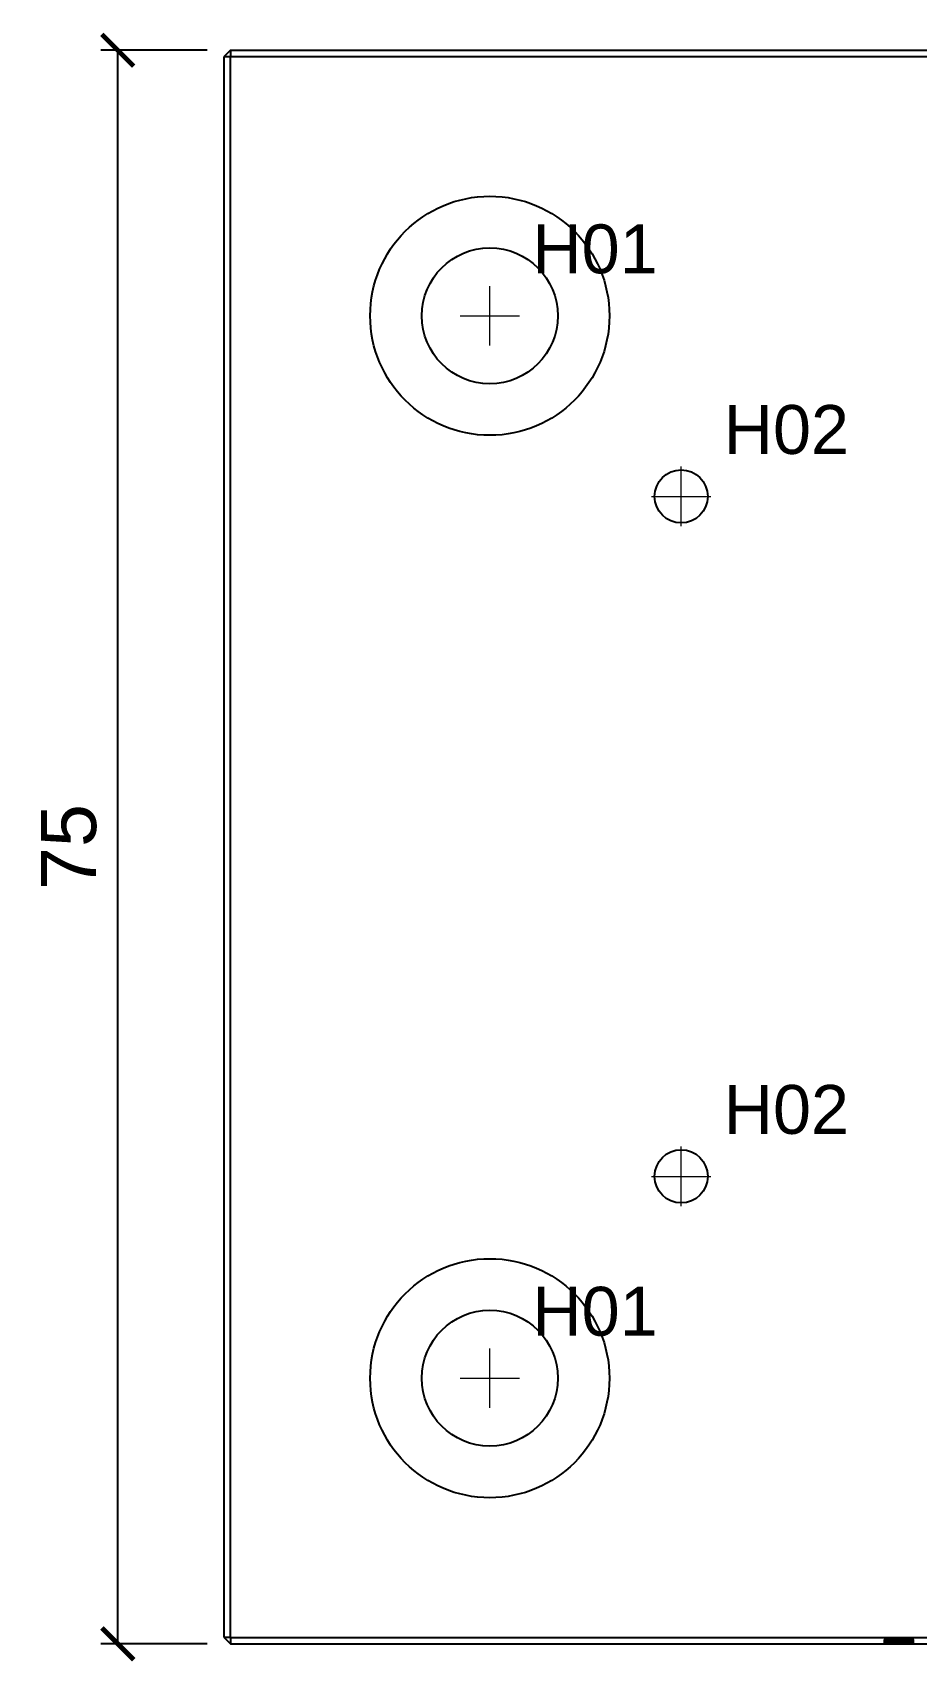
# Model space of a CAD drawing. Header units: millimetres. Extents: x 10 to 676, y 54 to 273.
# Drawn here: x 114.5 to 156.1, y 53.7 to 130.3 of the extents above; entities that cross this region are included whole.
import ezdxf

# ---------------------------------------------------------------- set-up
doc = ezdxf.new("R2010")
doc.units = ezdxf.units.MM
doc.linetypes.add('WP_HIDDEN', pattern=[2.3, 1.5, -0.8])
for name, color, linetype, lineweight in [('ANNOTATIONS', 7, 'CONTINUOUS', 18), ('DIMENSIONS', 7, 'CONTINUOUS', 18), ('HIDDEN', 7, 'WP_HIDDEN', 13), ('VISIBLE', 7, 'CONTINUOUS', 25)]:
    doc.layers.add(name, color=color, linetype=linetype, lineweight=lineweight)
doc.styles.add('CJK', font='Arial Unicode.ttf')
doc.styles.add('OpenSansCondensed-Light', font='OpenSansCondensed-Light.ttf')
doc.dimstyles.new('EZDXF', dxfattribs={"dimtxt": 0.25, "dimasz": 0.175, "dimexe": 0.375, "dimexo": 0.125, "dimgap": 0.1, "dimtad": 1, "dimlfac": 100, "dimzin": 12, "dimdsep": 46, "dimtxsty": 'OpenSansCondensed-Light', "dimblk": 'ARCHTICK', "dimcen": 2.5, "dimazin": 3, "dimtfac": 0.5, "dimtmove": 2, "dimatfit": 3})

# ---------------------------------------------------------------- blocks, each defined once
blk = doc.blocks.new('_ARCHTICK')
at = {"color": 0, "linetype": 'BYBLOCK', "const_width": 0.15}
blk.add_lwpolyline([(-0.5, -0.5), (0.5, 0.5)], dxfattribs=at)

msp = doc.modelspace()

# ---------------------------------------------------------------- linework, layer by layer
at = {"layer": 'ANNOTATIONS'}
for p, q in [((136, 115.6), (136, 118.4)), ((134.6, 117), (137.4, 117)), ((145, 107.1), (145, 109.9)), ((143.6, 108.5), (146.4, 108.5)), ((145, 75.1), (145, 77.9)), ((143.6, 76.5), (146.4, 76.5)), ((136, 65.6), (136, 68.4)), ((134.6, 67), (137.4, 67))]:
    msp.add_line(p, q, dxfattribs=at)
at = {"layer": 'HIDDEN'}
for p, q in [((154.80534, 54.7), (154.54099, 54.7)), ((154.54099, 54.5), (154.54099, 54.7)), ((154.54099, 54.7), (154.54492, 54.7)), ((154.54099, 54.5), (154.80534, 54.5)), ((154.54492, 54.5), (154.54099, 54.5)), ((154.54492, 54.5), (154.54492, 54.7)), ((154.54492, 54.7), (154.55011, 54.7)), ((154.55011, 54.5), (154.54492, 54.5)), ((154.55011, 54.5), (154.55011, 54.7)), ((154.55011, 54.7), (154.55655, 54.7)), ((154.55655, 54.5), (154.55011, 54.5)), ((154.55655, 54.5), (154.55655, 54.7)), ((154.55655, 54.7), (154.56426, 54.7)), ((154.56426, 54.5), (154.55655, 54.5)), ((154.56426, 54.5), (154.56426, 54.7)), ((154.56426, 54.7), (154.57321, 54.7)), ((154.57321, 54.5), (154.56426, 54.5)), ((154.56742, 54.5), (154.56742, 54.7)), ((154.56742, 54.7), (154.83178, 54.7)), ((154.58147, 54.7), (154.56742, 54.7)), ((154.56742, 54.5), (154.58147, 54.5)), ((154.83178, 54.5), (154.56742, 54.5)), ((154.57321, 54.5), (154.57321, 54.7)), ((154.57321, 54.7), (154.58343, 54.7)), ((154.58343, 54.5), (154.57321, 54.5)), ((154.58147, 54.5), (154.58147, 54.7)), ((154.59937, 54.7), (154.58147, 54.7)), ((154.58147, 54.5), (154.59937, 54.5)), ((154.58343, 54.5), (154.58343, 54.7)), ((154.58343, 54.7), (154.5949, 54.7)), ((154.5949, 54.5), (154.58343, 54.5)), ((154.5949, 54.5), (154.5949, 54.7)), ((154.5949, 54.7), (154.60763, 54.7)), ((154.60763, 54.5), (154.5949, 54.5)), ((154.59937, 54.5), (154.59937, 54.7)), ((154.60976, 54.7), (154.59937, 54.7)), ((154.59937, 54.5), (154.60976, 54.5)), ((154.60763, 54.5), (154.60763, 54.7)), ((154.60763, 54.7), (154.62161, 54.7)), ((154.62161, 54.5), (154.60763, 54.5)), ((154.60976, 54.5), (154.60976, 54.7)), ((154.62112, 54.7), (154.60976, 54.7)), ((154.60976, 54.5), (154.62112, 54.5)), ((154.62112, 54.5), (154.62112, 54.7)), ((154.63344, 54.7), (154.62112, 54.7)), ((154.62112, 54.5), (154.63344, 54.5)), ((154.62161, 54.5), (154.62161, 54.7)), ((154.62161, 54.7), (154.63685, 54.7)), ((154.63685, 54.5), (154.62161, 54.5)), ((154.63344, 54.5), (154.63344, 54.7)), ((154.64673, 54.7), (154.63344, 54.7)), ((154.63344, 54.5), (154.64673, 54.5)), ((154.63685, 54.5), (154.63685, 54.7)), ((154.63685, 54.7), (154.65335, 54.7)), ((154.65335, 54.5), (154.63685, 54.5)), ((154.64673, 54.5), (154.64673, 54.7)), ((154.66098, 54.7), (154.64673, 54.7)), ((154.64673, 54.5), (154.66098, 54.5)), ((154.65335, 54.5), (154.65335, 54.7)), ((154.65335, 54.7), (154.6711, 54.7)), ((154.6711, 54.5), (154.65335, 54.5)), ((154.66098, 54.5), (154.66098, 54.7)), ((154.67619, 54.7), (154.66098, 54.7)), ((154.66098, 54.5), (154.67619, 54.5)), ((154.6711, 54.5), (154.6711, 54.7)), ((154.6711, 54.7), (154.69011, 54.7)), ((154.69011, 54.5), (154.6711, 54.5)), ((154.67619, 54.5), (154.67619, 54.7)), ((154.69237, 54.7), (154.67619, 54.7)), ((154.67619, 54.5), (154.69237, 54.5)), ((154.69011, 54.5), (154.69011, 54.7)), ((154.69011, 54.7), (154.71037, 54.7)), ((154.71037, 54.5), (154.69011, 54.5)), ((154.69237, 54.5), (154.69237, 54.7)), ((154.70951, 54.7), (154.69237, 54.7)), ((154.69237, 54.5), (154.70951, 54.5)), ((154.70951, 54.5), (154.70951, 54.7)), ((154.72762, 54.7), (154.70951, 54.7)), ((154.70951, 54.5), (154.72762, 54.5)), ((154.71037, 54.5), (154.71037, 54.7)), ((154.71037, 54.7), (154.73189, 54.7)), ((154.73189, 54.5), (154.71037, 54.5)), ((154.72762, 54.5), (154.72762, 54.7)), ((154.74669, 54.7), (154.72762, 54.7)), ((154.72762, 54.5), (154.74669, 54.5)), ((154.73189, 54.5), (154.73189, 54.7)), ((154.73189, 54.7), (154.75467, 54.7)), ((154.75467, 54.5), (154.73189, 54.5)), ((154.74669, 54.5), (154.74669, 54.7)), ((154.76672, 54.7), (154.74669, 54.7)), ((154.74669, 54.5), (154.76672, 54.5)), ((154.75467, 54.5), (154.75467, 54.7)), ((154.75467, 54.7), (154.77845, 54.7)), ((154.77845, 54.5), (154.75467, 54.5)), ((154.76672, 54.5), (154.76672, 54.7)), ((154.78772, 54.7), (154.76672, 54.7)), ((154.76672, 54.5), (154.78772, 54.5)), ((154.77845, 54.5), (154.77845, 54.7)), ((154.77845, 54.7), (154.80299, 54.7)), ((154.80299, 54.5), (154.77845, 54.5)), ((154.78772, 54.5), (154.78772, 54.7)), ((154.80952, 54.7), (154.78772, 54.7)), ((154.78772, 54.5), (154.80952, 54.5)), ((154.80299, 54.5), (154.80299, 54.7)), ((154.80299, 54.7), (154.82827, 54.7)), ((154.82827, 54.5), (154.80299, 54.5)), ((154.80534, 54.5), (154.80534, 54.7)), ((154.81772, 54.7), (154.80534, 54.7)), ((154.80534, 54.5), (154.81772, 54.5)), ((154.80952, 54.5), (154.80952, 54.7)), ((154.83198, 54.7), (154.80952, 54.7)), ((154.80952, 54.5), (154.83198, 54.5)), ((154.81772, 54.5), (154.81772, 54.7)), ((154.8321, 54.7), (154.81772, 54.7)), ((154.81772, 54.5), (154.8321, 54.5)), ((154.82827, 54.5), (154.82827, 54.7)), ((154.82827, 54.7), (154.85431, 54.7)), ((154.85431, 54.5), (154.82827, 54.5)), ((154.83178, 54.5), (154.83178, 54.7)), ((154.83178, 54.7), (154.84027, 54.7)), ((154.84027, 54.5), (154.83178, 54.5)), ((154.83198, 54.5), (154.83198, 54.7)), ((154.8551, 54.7), (154.83198, 54.7)), ((154.83198, 54.5), (154.8551, 54.5)), ((154.8321, 54.5), (154.8321, 54.7)), ((154.84847, 54.7), (154.8321, 54.7)), ((154.8321, 54.5), (154.84847, 54.5)), ((154.84027, 54.5), (154.84027, 54.7)), ((154.84027, 54.7), (154.85105, 54.7)), ((154.85105, 54.5), (154.84027, 54.5)), ((154.84847, 54.5), (154.84847, 54.7)), ((154.86684, 54.7), (154.84847, 54.7)), ((154.84847, 54.5), (154.86684, 54.5)), ((154.85105, 54.5), (154.85105, 54.7)), ((154.85105, 54.7), (154.86413, 54.7)), ((154.86413, 54.5), (154.85105, 54.5)), ((154.85431, 54.5), (154.85431, 54.7)), ((154.85431, 54.7), (154.8811, 54.7)), ((154.8811, 54.5), (154.85431, 54.5)), ((154.8551, 54.5), (154.8551, 54.7)), ((154.87886, 54.7), (154.8551, 54.7)), ((154.8551, 54.5), (154.87886, 54.5)), ((154.86413, 54.5), (154.86413, 54.7)), ((154.86413, 54.7), (154.87951, 54.7)), ((154.87951, 54.5), (154.86413, 54.5)), ((154.86684, 54.5), (154.86684, 54.7)), ((154.8872, 54.7), (154.86684, 54.7)), ((154.86684, 54.5), (154.8872, 54.5)), ((154.87886, 54.5), (154.87886, 54.7)), ((154.90329, 54.7), (154.87886, 54.7)), ((154.87886, 54.5), (154.90329, 54.5)), ((154.87951, 54.5), (154.87951, 54.7)), ((154.87951, 54.7), (154.89718, 54.7)), ((154.89718, 54.5), (154.87951, 54.5)), ((154.8811, 54.5), (154.8811, 54.7)), ((154.8811, 54.7), (154.90864, 54.7)), ((154.90864, 54.5), (154.8811, 54.5)), ((154.8872, 54.5), (154.8872, 54.7)), ((154.90957, 54.7), (154.8872, 54.7)), ((154.8872, 54.5), (154.90957, 54.5)), ((154.89718, 54.5), (154.89718, 54.7)), ((154.89718, 54.7), (154.91714, 54.7)), ((154.91714, 54.5), (154.89718, 54.5)), ((154.90329, 54.5), (154.90329, 54.7)), ((154.92836, 54.7), (154.90329, 54.7)), ((154.90329, 54.5), (154.92836, 54.5)), ((154.90864, 54.5), (154.90864, 54.7)), ((154.90864, 54.7), (154.93693, 54.7)), ((154.93693, 54.5), (154.90864, 54.5)), ((154.90957, 54.5), (154.90957, 54.7)), ((154.93393, 54.7), (154.90957, 54.7)), ((154.90957, 54.5), (154.93393, 54.5)), ((154.91714, 54.5), (154.91714, 54.7)), ((154.91714, 54.7), (154.9394, 54.7)), ((154.9394, 54.5), (154.91714, 54.5)), ((154.95409, 54.7), (154.92836, 54.7)), ((154.92836, 54.5), (154.92836, 54.7)), ((154.92836, 54.5), (154.95409, 54.5)), ((154.93393, 54.5), (154.93393, 54.7)), ((154.96028, 54.7), (154.93393, 54.7)), ((154.93393, 54.5), (154.96028, 54.5)), ((154.93693, 54.5), (154.93693, 54.7)), ((154.93693, 54.7), (154.96597, 54.7)), ((154.96597, 54.5), (154.93693, 54.5)), ((154.9394, 54.5), (154.9394, 54.7)), ((154.9394, 54.7), (154.96395, 54.7)), ((154.96395, 54.5), (154.9394, 54.5)), ((154.98047, 54.7), (154.95409, 54.7)), ((154.95409, 54.5), (154.95409, 54.7)), ((154.95409, 54.5), (154.98047, 54.5)), ((154.96028, 54.5), (154.96028, 54.7)), ((154.98838, 54.7), (154.96028, 54.7)), ((154.96028, 54.5), (154.98838, 54.5)), ((154.96395, 54.5), (154.96395, 54.7)), ((154.96395, 54.7), (154.99046, 54.7)), ((154.99046, 54.5), (154.96395, 54.5)), ((154.96597, 54.5), (154.96597, 54.7)), ((154.96597, 54.7), (154.99577, 54.7)), ((154.99577, 54.5), (154.96597, 54.5)), ((155.00751, 54.7), (154.98047, 54.7)), ((154.98047, 54.5), (154.98047, 54.7)), ((154.98047, 54.5), (155.00751, 54.5)), ((154.98838, 54.5), (154.98838, 54.7)), ((155.01797, 54.7), (154.98838, 54.7)), ((154.98838, 54.5), (155.01797, 54.5)), ((154.99046, 54.5), (154.99046, 54.7)), ((154.99046, 54.7), (155.01857, 54.7)), ((155.01857, 54.5), (154.99046, 54.5)), ((154.99577, 54.5), (154.99577, 54.7)), ((154.99577, 54.7), (155.02631, 54.7)), ((155.02631, 54.5), (154.99577, 54.5)), ((155.0352, 54.7), (155.00751, 54.7)), ((155.00751, 54.5), (155.00751, 54.7)), ((155.00751, 54.5), (155.0352, 54.5)), ((155.01797, 54.5), (155.01797, 54.7)), ((155.04905, 54.7), (155.01797, 54.7)), ((155.01797, 54.5), (155.04905, 54.5)), ((155.01857, 54.5), (155.01857, 54.7)), ((155.01857, 54.7), (155.04828, 54.7)), ((155.04828, 54.5), (155.01857, 54.5)), ((155.02631, 54.5), (155.02631, 54.7)), ((155.02631, 54.7), (155.05761, 54.7)), ((155.05761, 54.5), (155.02631, 54.5)), ((155.06355, 54.7), (155.0352, 54.7)), ((155.0352, 54.5), (155.0352, 54.7)), ((155.0352, 54.5), (155.06355, 54.5)), ((155.04828, 54.5), (155.04828, 54.7)), ((155.04828, 54.7), (155.07961, 54.7)), ((155.07961, 54.5), (155.04828, 54.5)), ((155.04905, 54.5), (155.04905, 54.7)), ((155.08163, 54.7), (155.04905, 54.7)), ((155.04905, 54.5), (155.08163, 54.5)), ((155.05761, 54.5), (155.05761, 54.7)), ((155.05761, 54.7), (155.08966, 54.7)), ((155.08966, 54.5), (155.05761, 54.5)), ((155.06235, 54.5), (155.06235, 54.7)), ((155.06235, 54.7), (155.11586, 54.7)), ((155.09172, 54.7), (155.06235, 54.7)), ((155.06235, 54.5), (155.09172, 54.5)), ((155.11586, 54.5), (155.06235, 54.5)), ((155.09255, 54.7), (155.06355, 54.7)), ((155.06355, 54.5), (155.06355, 54.7)), ((155.06355, 54.5), (155.09255, 54.5)), ((155.07961, 54.5), (155.07961, 54.7)), ((155.07961, 54.7), (155.11254, 54.7)), ((155.11254, 54.5), (155.07961, 54.5)), ((155.08163, 54.5), (155.08163, 54.7)), ((155.11569, 54.7), (155.08163, 54.7)), ((155.08163, 54.5), (155.11569, 54.5)), ((155.08966, 54.5), (155.08966, 54.7)), ((155.08966, 54.7), (155.12246, 54.7)), ((155.12246, 54.5), (155.08966, 54.5)), ((155.09172, 54.5), (155.09172, 54.7)), ((155.13431, 54.7), (155.09172, 54.7)), ((155.09172, 54.5), (155.13431, 54.5)), ((155.1222, 54.7), (155.09255, 54.7)), ((155.09255, 54.5), (155.09255, 54.7)), ((155.09255, 54.5), (155.1222, 54.5)), ((155.11254, 54.5), (155.11254, 54.7)), ((155.11254, 54.7), (155.14707, 54.7)), ((155.14707, 54.5), (155.11254, 54.5)), ((155.11569, 54.5), (155.11569, 54.7)), ((155.15125, 54.7), (155.11569, 54.7)), ((155.11569, 54.5), (155.15125, 54.5)), ((155.11586, 54.5), (155.11586, 54.7)), ((155.11586, 54.7), (155.16479, 54.7)), ((155.16479, 54.5), (155.11586, 54.5)), ((155.15251, 54.7), (155.1222, 54.7)), ((155.1222, 54.5), (155.1222, 54.7)), ((155.1222, 54.5), (155.15251, 54.5)), ((155.12246, 54.5), (155.12246, 54.7)), ((155.12246, 54.7), (155.15601, 54.7)), ((155.15601, 54.5), (155.12246, 54.5)), ((155.13431, 54.5), (155.13431, 54.7)), ((155.17601, 54.7), (155.13431, 54.7)), ((155.13431, 54.5), (155.17601, 54.5)), ((155.14707, 54.5), (155.14707, 54.7)), ((155.14707, 54.7), (155.18321, 54.7)), ((155.18321, 54.5), (155.14707, 54.5)), ((155.15125, 54.5), (155.15125, 54.7)), ((155.1883, 54.7), (155.15125, 54.7)), ((155.15125, 54.5), (155.1883, 54.5)), ((155.21509, 54.7), (155.15251, 54.7)), ((155.15251, 54.5), (155.15251, 54.7)), ((155.15251, 54.5), (155.21509, 54.5)), ((155.15601, 54.5), (155.15601, 54.7)), ((155.15601, 54.7), (155.19031, 54.7)), ((155.19031, 54.5), (155.15601, 54.5)), ((155.16479, 54.5), (155.16479, 54.7)), ((155.16479, 54.7), (155.20912, 54.7)), ((155.20912, 54.5), (155.16479, 54.5)), ((155.17601, 54.5), (155.17601, 54.7)), ((155.21665, 54.7), (155.17601, 54.7)), ((155.17601, 54.5), (155.21665, 54.5)), ((155.18321, 54.5), (155.18321, 54.7)), ((155.18321, 54.7), (155.22096, 54.7)), ((155.22096, 54.5), (155.18321, 54.5)), ((155.1883, 54.5), (155.1883, 54.7)), ((155.22684, 54.7), (155.1883, 54.7)), ((155.1883, 54.5), (155.22684, 54.5)), ((155.19031, 54.5), (155.19031, 54.7)), ((155.19031, 54.7), (155.22537, 54.7)), ((155.22537, 54.5), (155.19031, 54.5)), ((155.20912, 54.5), (155.20912, 54.7)), ((155.20912, 54.7), (155.24887, 54.7)), ((155.24887, 54.5), (155.20912, 54.5)), ((155.25871, 54.7), (155.21509, 54.7)), ((155.21509, 54.5), (155.21509, 54.7)), ((155.21509, 54.5), (155.25871, 54.5)), ((155.21665, 54.5), (155.21665, 54.7)), ((155.25623, 54.7), (155.21665, 54.7)), ((155.21665, 54.5), (155.25623, 54.5)), ((155.22096, 54.5), (155.22096, 54.7)), ((155.22096, 54.7), (155.25898, 54.7)), ((155.25898, 54.5), (155.22096, 54.5)), ((155.22537, 54.5), (155.22537, 54.7)), ((155.22537, 54.7), (155.26423, 54.7)), ((155.26423, 54.5), (155.22537, 54.5)), ((155.22684, 54.5), (155.22684, 54.7)), ((155.27256, 54.7), (155.22684, 54.7)), ((155.22684, 54.5), (155.27256, 54.5)), ((155.24887, 54.5), (155.24887, 54.7)), ((155.24887, 54.7), (155.29375, 54.7)), ((155.29375, 54.5), (155.24887, 54.5)), ((155.25623, 54.5), (155.25623, 54.7)), ((155.29476, 54.7), (155.25623, 54.7)), ((155.25623, 54.5), (155.29476, 54.5)), ((155.30146, 54.7), (155.25871, 54.7)), ((155.25871, 54.5), (155.25871, 54.7)), ((155.25871, 54.5), (155.30146, 54.5)), ((155.25898, 54.5), (155.25898, 54.7)), ((155.25898, 54.7), (155.29522, 54.7)), ((155.29522, 54.5), (155.25898, 54.5)), ((155.26423, 54.5), (155.26423, 54.7)), ((155.26423, 54.7), (155.30224, 54.7)), ((155.30224, 54.5), (155.26423, 54.5)), ((155.27256, 54.5), (155.27256, 54.7)), ((155.31647, 54.7), (155.27256, 54.7)), ((155.27256, 54.5), (155.31647, 54.5)), ((155.29375, 54.5), (155.29375, 54.7)), ((155.29375, 54.7), (155.33662, 54.7)), ((155.33662, 54.5), (155.29375, 54.5)), ((155.29476, 54.5), (155.29476, 54.7)), ((155.33223, 54.7), (155.29476, 54.7)), ((155.29476, 54.5), (155.33223, 54.5)), ((155.29522, 54.5), (155.29522, 54.7)), ((155.29522, 54.7), (155.32966, 54.7)), ((155.32966, 54.5), (155.29522, 54.5)), ((155.34334, 54.7), (155.30146, 54.7)), ((155.30146, 54.5), (155.30146, 54.7)), ((155.30146, 54.5), (155.34334, 54.5)), ((155.30224, 54.5), (155.30224, 54.7)), ((155.30224, 54.7), (155.3394, 54.7)), ((155.3394, 54.5), (155.30224, 54.5)), ((155.31647, 54.5), (155.31647, 54.7)), ((155.35856, 54.7), (155.31647, 54.7)), ((155.31647, 54.5), (155.35856, 54.5)), ((155.32966, 54.5), (155.32966, 54.7)), ((155.32966, 54.7), (155.36232, 54.7)), ((155.36232, 54.5), (155.32966, 54.5)), ((155.33223, 54.5), (155.33223, 54.7)), ((155.36865, 54.7), (155.33223, 54.7)), ((155.33223, 54.5), (155.36865, 54.5)), ((155.33662, 54.5), (155.33662, 54.7)), ((155.33662, 54.7), (155.37746, 54.7)), ((155.37746, 54.5), (155.33662, 54.5)), ((155.3394, 54.5), (155.3394, 54.7)), ((155.3394, 54.7), (155.37572, 54.7)), ((155.37572, 54.5), (155.3394, 54.5)), ((155.38435, 54.7), (155.34334, 54.7)), ((155.34334, 54.5), (155.34334, 54.7)), ((155.34334, 54.5), (155.38435, 54.5)), ((155.35856, 54.5), (155.35856, 54.7)), ((155.39885, 54.7), (155.35856, 54.7)), ((155.35856, 54.5), (155.39885, 54.5)), ((155.36232, 54.5), (155.36232, 54.7)), ((155.36232, 54.7), (155.39318, 54.7)), ((155.39318, 54.5), (155.36232, 54.5)), ((155.36865, 54.5), (155.36865, 54.7)), ((155.40401, 54.7), (155.36865, 54.7)), ((155.36865, 54.5), (155.40401, 54.5)), ((155.37572, 54.5), (155.37572, 54.7)), ((155.37572, 54.7), (155.41118, 54.7)), ((155.41118, 54.5), (155.37572, 54.5)), ((155.37746, 54.5), (155.37746, 54.7)), ((155.37746, 54.7), (155.41629, 54.7)), ((155.41629, 54.5), (155.37746, 54.5)), ((155.42448, 54.7), (155.38435, 54.7)), ((155.38435, 54.5), (155.38435, 54.7)), ((155.38435, 54.5), (155.42448, 54.5)), ((155.39318, 54.5), (155.39318, 54.7)), ((155.39318, 54.7), (155.42225, 54.7)), ((155.42225, 54.5), (155.39318, 54.5)), ((155.39885, 54.5), (155.39885, 54.7)), ((155.43732, 54.7), (155.39885, 54.7)), ((155.39885, 54.5), (155.43732, 54.5)), ((155.40401, 54.5), (155.40401, 54.7)), ((155.43832, 54.7), (155.40401, 54.7)), ((155.40401, 54.5), (155.43832, 54.5)), ((155.41118, 54.5), (155.41118, 54.7)), ((155.41118, 54.7), (155.4458, 54.7)), ((155.4458, 54.5), (155.41118, 54.5)), ((155.41629, 54.5), (155.41629, 54.7)), ((155.41629, 54.7), (155.4531, 54.7)), ((155.4531, 54.5), (155.41629, 54.5)), ((155.42225, 54.5), (155.42225, 54.7)), ((155.42225, 54.7), (155.44954, 54.7)), ((155.44954, 54.5), (155.42225, 54.5)), ((155.46374, 54.7), (155.42448, 54.7)), ((155.42448, 54.5), (155.42448, 54.7)), ((155.42448, 54.5), (155.46374, 54.5)), ((155.43732, 54.5), (155.43732, 54.7)), ((155.47398, 54.7), (155.43732, 54.7)), ((155.43732, 54.5), (155.47398, 54.5)), ((155.43832, 54.5), (155.43832, 54.7)), ((155.45468, 54.7), (155.43832, 54.7)), ((155.43832, 54.5), (155.45468, 54.5)), ((155.4458, 54.5), (155.4458, 54.7)), ((155.4458, 54.7), (155.47957, 54.7)), ((155.47957, 54.5), (155.4458, 54.5)), ((155.44954, 54.5), (155.44954, 54.7)), ((155.44954, 54.7), (155.47503, 54.7)), ((155.47503, 54.5), (155.44954, 54.5)), ((155.4531, 54.5), (155.4531, 54.7)), ((155.4531, 54.7), (155.48788, 54.7)), ((155.48788, 54.5), (155.4531, 54.5)), ((155.45468, 54.5), (155.45468, 54.7)), ((155.46998, 54.7), (155.45468, 54.7)), ((155.45468, 54.5), (155.46998, 54.5)), ((155.50213, 54.7), (155.46374, 54.7)), ((155.46374, 54.5), (155.46374, 54.7)), ((155.46374, 54.5), (155.50213, 54.5)), ((155.46998, 54.5), (155.46998, 54.7)), ((155.48424, 54.7), (155.46998, 54.7)), ((155.46998, 54.5), (155.48424, 54.5)), ((155.47398, 54.5), (155.47398, 54.7)), ((155.50882, 54.7), (155.47398, 54.7)), ((155.47398, 54.5), (155.50882, 54.5)), ((155.47503, 54.5), (155.47503, 54.7)), ((155.47503, 54.7), (155.4981, 54.7)), ((155.4981, 54.5), (155.47503, 54.5)), ((155.47957, 54.5), (155.47957, 54.7)), ((155.47957, 54.7), (155.51248, 54.7)), ((155.51248, 54.5), (155.47957, 54.5)), ((155.48424, 54.5), (155.48424, 54.7)), ((155.49743, 54.7), (155.48424, 54.7)), ((155.48424, 54.5), (155.49743, 54.5)), ((155.48788, 54.5), (155.48788, 54.7)), ((155.48788, 54.7), (155.52065, 54.7)), ((155.52065, 54.5), (155.48788, 54.5)), ((155.49743, 54.5), (155.49743, 54.7)), ((155.50957, 54.7), (155.49743, 54.7)), ((155.49743, 54.5), (155.50957, 54.5)), ((155.4981, 54.5), (155.4981, 54.7)), ((155.4981, 54.7), (155.51808, 54.7)), ((155.51808, 54.5), (155.4981, 54.5)), ((155.53965, 54.7), (155.50213, 54.7)), ((155.50213, 54.5), (155.50213, 54.7)), ((155.50213, 54.5), (155.53965, 54.5)), ((155.50882, 54.5), (155.50882, 54.7)), ((155.54186, 54.7), (155.50882, 54.7)), ((155.50882, 54.5), (155.54186, 54.5)), ((155.50957, 54.5), (155.50957, 54.7)), ((155.52065, 54.7), (155.50957, 54.7)), ((155.50957, 54.5), (155.52065, 54.5)), ((155.51248, 54.5), (155.51248, 54.7)), ((155.51248, 54.7), (155.54455, 54.7)), ((155.54455, 54.5), (155.51248, 54.5)), ((155.51808, 54.5), (155.51808, 54.7)), ((155.51808, 54.7), (155.53499, 54.7)), ((155.53499, 54.5), (155.51808, 54.5)), ((155.52065, 54.5), (155.52065, 54.7)), ((155.52065, 54.7), (155.5514, 54.7)), ((155.53068, 54.7), (155.52065, 54.7)), ((155.52065, 54.5), (155.53068, 54.5)), ((155.5514, 54.5), (155.52065, 54.5)), ((155.53068, 54.5), (155.53068, 54.7)), ((155.53965, 54.7), (155.53068, 54.7)), ((155.53068, 54.5), (155.53965, 54.5)), ((155.53499, 54.5), (155.53499, 54.7)), ((155.53499, 54.7), (155.54883, 54.7)), ((155.54883, 54.5), (155.53499, 54.5)), ((155.53965, 54.5), (155.53965, 54.7)), ((155.54757, 54.7), (155.53965, 54.7)), ((155.57565, 54.7), (155.53965, 54.7)), ((155.53965, 54.5), (155.57565, 54.5)), ((155.53965, 54.5), (155.54757, 54.5)), ((155.54186, 54.5), (155.54186, 54.7)), ((155.57197, 54.7), (155.54186, 54.7)), ((155.54186, 54.5), (155.57197, 54.5)), ((155.54455, 54.5), (155.54455, 54.7)), ((155.54455, 54.7), (155.57577, 54.7)), ((155.57577, 54.5), (155.54455, 54.5)), ((155.54757, 54.5), (155.54757, 54.7)), ((155.55443, 54.7), (155.54757, 54.7)), ((155.54757, 54.5), (155.55443, 54.5)), ((155.59486, 54.7), (155.54846, 54.7)), ((155.54846, 54.5), (155.54846, 54.7)), ((155.54846, 54.7), (155.58406, 54.7)), ((155.54846, 54.5), (155.59486, 54.5)), ((155.58406, 54.5), (155.54846, 54.5)), ((155.54883, 54.5), (155.54883, 54.7)), ((155.54883, 54.7), (155.55959, 54.7)), ((155.55959, 54.5), (155.54883, 54.5)), ((155.5514, 54.5), (155.5514, 54.7)), ((155.5514, 54.7), (155.57928, 54.7)), ((155.57928, 54.5), (155.5514, 54.5)), ((155.55443, 54.5), (155.55443, 54.7)), ((155.56024, 54.7), (155.55443, 54.7)), ((155.55443, 54.5), (155.56024, 54.5)), ((155.55959, 54.5), (155.55959, 54.7)), ((155.55959, 54.7), (155.56728, 54.7)), ((155.56728, 54.5), (155.55959, 54.5)), ((155.56024, 54.5), (155.56024, 54.7)), ((155.56499, 54.7), (155.56024, 54.7)), ((155.56024, 54.5), (155.56499, 54.5)), ((155.56499, 54.5), (155.56499, 54.7)), ((155.57132, 54.7), (155.56499, 54.7)), ((155.56499, 54.5), (155.57132, 54.5)), ((155.56728, 54.5), (155.56728, 54.7)), ((155.56728, 54.7), (155.57189, 54.7)), ((155.57189, 54.5), (155.56728, 54.5)), ((155.57132, 54.5), (155.57132, 54.7)), ((155.57343, 54.7), (155.57132, 54.7)), ((155.57132, 54.5), (155.57343, 54.5)), ((155.57189, 54.5), (155.57189, 54.7)), ((155.57189, 54.7), (155.57343, 54.7)), ((155.57343, 54.5), (155.57189, 54.5)), ((155.57197, 54.5), (155.57197, 54.7)), ((155.59808, 54.7), (155.57197, 54.7)), ((155.57197, 54.5), (155.59808, 54.5)), ((155.57343, 54.5), (155.57343, 54.7)), ((155.60946, 54.7), (155.57565, 54.7)), ((155.57565, 54.5), (155.57565, 54.7)), ((155.57565, 54.5), (155.60946, 54.5)), ((155.57577, 54.5), (155.57577, 54.7)), ((155.57577, 54.7), (155.60614, 54.7)), ((155.60614, 54.5), (155.57577, 54.5)), ((155.57928, 54.5), (155.57928, 54.7)), ((155.57928, 54.7), (155.60345, 54.7)), ((155.60345, 54.5), (155.57928, 54.5)), ((155.58406, 54.5), (155.58406, 54.7)), ((155.58406, 54.7), (155.6174, 54.7)), ((155.6174, 54.5), (155.58406, 54.5)), ((155.6386, 54.7), (155.59486, 54.7)), ((155.59486, 54.5), (155.59486, 54.7)), ((155.59486, 54.5), (155.6386, 54.5)), ((155.59808, 54.5), (155.59808, 54.7)), ((155.62016, 54.7), (155.59808, 54.7)), ((155.59808, 54.5), (155.62016, 54.5)), ((155.60345, 54.5), (155.60345, 54.7)), ((155.60345, 54.7), (155.62389, 54.7)), ((155.62389, 54.5), (155.60345, 54.5)), ((155.60614, 54.5), (155.60614, 54.7)), ((155.60614, 54.7), (155.63566, 54.7)), ((155.63566, 54.5), (155.60614, 54.5)), ((155.64109, 54.7), (155.60946, 54.7)), ((155.60946, 54.5), (155.60946, 54.7)), ((155.60946, 54.5), (155.64109, 54.5)), ((155.6174, 54.5), (155.6174, 54.7)), ((155.6174, 54.7), (155.64849, 54.7)), ((155.64849, 54.5), (155.6174, 54.5)), ((155.62016, 54.5), (155.62016, 54.7)), ((155.63823, 54.7), (155.62016, 54.7)), ((155.62016, 54.5), (155.63823, 54.5)), ((155.62389, 54.5), (155.62389, 54.7)), ((155.62389, 54.7), (155.64062, 54.7)), ((155.64062, 54.5), (155.62389, 54.5)), ((155.63566, 54.5), (155.63566, 54.7)), ((155.63566, 54.7), (155.66434, 54.7)), ((155.66434, 54.5), (155.63566, 54.5)), ((155.63823, 54.5), (155.63823, 54.7)), ((155.65229, 54.7), (155.63823, 54.7)), ((155.63823, 54.5), (155.65229, 54.5)), ((155.67968, 54.7), (155.6386, 54.7)), ((155.6386, 54.5), (155.6386, 54.7)), ((155.6386, 54.5), (155.67968, 54.5)), ((155.64062, 54.5), (155.64062, 54.7)), ((155.64062, 54.7), (155.65363, 54.7)), ((155.65363, 54.5), (155.64062, 54.5)), ((155.67054, 54.7), (155.64109, 54.7)), ((155.64109, 54.5), (155.64109, 54.7)), ((155.64109, 54.5), (155.67054, 54.5)), ((155.64849, 54.5), (155.64849, 54.7)), ((155.64849, 54.7), (155.67734, 54.7)), ((155.67734, 54.5), (155.64849, 54.5)), ((155.65229, 54.5), (155.65229, 54.7)), ((155.66233, 54.7), (155.65229, 54.7)), ((155.65229, 54.5), (155.66233, 54.5)), ((155.65363, 54.5), (155.65363, 54.7)), ((155.65363, 54.7), (155.66293, 54.7)), ((155.66293, 54.5), (155.65363, 54.5)), ((155.66233, 54.5), (155.66233, 54.7)), ((155.66835, 54.7), (155.66233, 54.7)), ((155.66233, 54.5), (155.66835, 54.5)), ((155.66293, 54.5), (155.66293, 54.7)), ((155.66293, 54.7), (155.6685, 54.7)), ((155.6685, 54.5), (155.66293, 54.5)), ((155.66434, 54.5), (155.66434, 54.7)), ((155.66434, 54.7), (155.69216, 54.7)), ((155.69216, 54.5), (155.66434, 54.5)), ((155.66835, 54.5), (155.66835, 54.7)), ((155.67036, 54.7), (155.66835, 54.7)), ((155.66835, 54.5), (155.67036, 54.5)), ((155.6685, 54.5), (155.6685, 54.7)), ((155.6685, 54.7), (155.67036, 54.7)), ((155.67036, 54.5), (155.6685, 54.5)), ((155.67036, 54.5), (155.67036, 54.7)), ((155.69782, 54.7), (155.67054, 54.7)), ((155.67054, 54.5), (155.67054, 54.7)), ((155.67054, 54.5), (155.69782, 54.5)), ((155.67734, 54.5), (155.67734, 54.7)), ((155.67734, 54.7), (155.70393, 54.7)), ((155.70393, 54.5), (155.67734, 54.5)), ((155.71809, 54.7), (155.67968, 54.7)), ((155.67968, 54.5), (155.67968, 54.7)), ((155.67968, 54.5), (155.71809, 54.5)), ((155.69216, 54.5), (155.69216, 54.7)), ((155.69216, 54.7), (155.71913, 54.7)), ((155.71913, 54.5), (155.69216, 54.5)), ((155.72291, 54.7), (155.69782, 54.7)), ((155.69782, 54.5), (155.69782, 54.7)), ((155.69782, 54.5), (155.72291, 54.5)), ((155.70393, 54.5), (155.70393, 54.7)), ((155.70393, 54.7), (155.72828, 54.7)), ((155.72828, 54.5), (155.70393, 54.5)), ((155.75384, 54.7), (155.71809, 54.7)), ((155.71809, 54.5), (155.71809, 54.7)), ((155.71809, 54.5), (155.75384, 54.5)), ((155.71913, 54.5), (155.71913, 54.7)), ((155.71913, 54.7), (155.74526, 54.7)), ((155.74526, 54.5), (155.71913, 54.5)), ((155.74582, 54.7), (155.72291, 54.7)), ((155.72291, 54.5), (155.72291, 54.7)), ((155.72291, 54.5), (155.74582, 54.5)), ((155.72828, 54.5), (155.72828, 54.7)), ((155.72828, 54.7), (155.75038, 54.7)), ((155.75038, 54.5), (155.72828, 54.5)), ((155.74526, 54.5), (155.74526, 54.7)), ((155.74526, 54.7), (155.77016, 54.7)), ((155.77016, 54.5), (155.74526, 54.5)), ((155.76656, 54.7), (155.74582, 54.7)), ((155.74582, 54.5), (155.74582, 54.7)), ((155.74582, 54.5), (155.76656, 54.5)), ((155.75038, 54.5), (155.75038, 54.7)), ((155.75038, 54.7), (155.77023, 54.7)), ((155.77023, 54.5), (155.75038, 54.5)), ((155.78693, 54.7), (155.75384, 54.7)), ((155.75384, 54.5), (155.75384, 54.7)), ((155.75384, 54.5), (155.78693, 54.5)), ((155.78497, 54.7), (155.76656, 54.7)), ((155.76656, 54.5), (155.76656, 54.7)), ((155.76656, 54.5), (155.78497, 54.5)), ((155.77016, 54.5), (155.77016, 54.7)), ((155.77016, 54.7), (155.79345, 54.7)), ((155.79345, 54.5), (155.77016, 54.5)), ((155.77023, 54.5), (155.77023, 54.7)), ((155.77023, 54.7), (155.78778, 54.7)), ((155.78778, 54.5), (155.77023, 54.5)), ((155.80093, 54.7), (155.78497, 54.7)), ((155.78497, 54.5), (155.78497, 54.7)), ((155.78497, 54.5), (155.80093, 54.5)), ((155.81736, 54.7), (155.78693, 54.7)), ((155.78693, 54.5), (155.78693, 54.7)), ((155.78693, 54.5), (155.81736, 54.5)), ((155.78778, 54.5), (155.78778, 54.7)), ((155.78778, 54.7), (155.803, 54.7)), ((155.803, 54.5), (155.78778, 54.5)), ((155.79345, 54.5), (155.79345, 54.7)), ((155.79345, 54.7), (155.81513, 54.7)), ((155.81513, 54.5), (155.79345, 54.5)), ((155.81443, 54.7), (155.80093, 54.7)), ((155.80093, 54.5), (155.80093, 54.7)), ((155.80093, 54.5), (155.81443, 54.5)), ((155.803, 54.5), (155.803, 54.7)), ((155.803, 54.7), (155.81587, 54.7)), ((155.81587, 54.5), (155.803, 54.5)), ((155.82548, 54.7), (155.81443, 54.7)), ((155.81443, 54.5), (155.81443, 54.7)), ((155.81443, 54.5), (155.82548, 54.5)), ((155.81513, 54.5), (155.81513, 54.7)), ((155.81513, 54.7), (155.83521, 54.7)), ((155.83521, 54.5), (155.81513, 54.5)), ((155.81587, 54.5), (155.81587, 54.7)), ((155.81587, 54.7), (155.8264, 54.7)), ((155.8264, 54.5), (155.81587, 54.5)), ((155.84513, 54.7), (155.81736, 54.7)), ((155.81736, 54.5), (155.81736, 54.7)), ((155.81736, 54.5), (155.84513, 54.5)), ((155.83408, 54.7), (155.82548, 54.7)), ((155.82548, 54.5), (155.82548, 54.7)), ((155.82548, 54.5), (155.83408, 54.5)), ((155.8264, 54.5), (155.8264, 54.7)), ((155.8264, 54.7), (155.83459, 54.7)), ((155.83459, 54.5), (155.8264, 54.5)), ((155.84022, 54.7), (155.83408, 54.7)), ((155.83408, 54.5), (155.83408, 54.7)), ((155.83408, 54.5), (155.84022, 54.5)), ((155.83459, 54.5), (155.83459, 54.7)), ((155.83459, 54.7), (155.84045, 54.7)), ((155.84045, 54.5), (155.83459, 54.5)), ((155.83521, 54.5), (155.83521, 54.7)), ((155.83521, 54.7), (155.85369, 54.7)), ((155.85369, 54.5), (155.83521, 54.5)), ((155.8439, 54.7), (155.84022, 54.7)), ((155.84022, 54.5), (155.84022, 54.7)), ((155.84022, 54.5), (155.8439, 54.5)), ((155.84045, 54.5), (155.84045, 54.7)), ((155.84045, 54.7), (155.84396, 54.7)), ((155.84396, 54.5), (155.84045, 54.5)), ((155.84513, 54.7), (155.8439, 54.7)), ((155.8439, 54.5), (155.8439, 54.7)), ((155.8439, 54.5), (155.84513, 54.5)), ((155.84396, 54.5), (155.84396, 54.7)), ((155.84396, 54.7), (155.84513, 54.7)), ((155.84513, 54.5), (155.84396, 54.5)), ((155.86991, 54.7), (155.84513, 54.7)), ((155.84513, 54.5), (155.84513, 54.7)), ((155.84513, 54.5), (155.86991, 54.5)), ((155.85369, 54.5), (155.85369, 54.7)), ((155.85369, 54.7), (155.87055, 54.7)), ((155.87055, 54.5), (155.85369, 54.5)), ((155.89139, 54.7), (155.86991, 54.7)), ((155.86991, 54.5), (155.86991, 54.7)), ((155.86991, 54.5), (155.89139, 54.5)), ((155.87055, 54.5), (155.87055, 54.7)), ((155.87055, 54.7), (155.88581, 54.7)), ((155.88581, 54.5), (155.87055, 54.5)), ((155.88581, 54.5), (155.88581, 54.7)), ((155.88581, 54.7), (155.89947, 54.7)), ((155.89947, 54.5), (155.88581, 54.5)), ((155.90956, 54.7), (155.89139, 54.7)), ((155.89139, 54.5), (155.89139, 54.7)), ((155.89139, 54.5), (155.90956, 54.5)), ((155.89947, 54.5), (155.89947, 54.7)), ((155.89947, 54.7), (155.91151, 54.7)), ((155.91151, 54.5), (155.89947, 54.5)), ((155.92443, 54.7), (155.90956, 54.7)), ((155.90956, 54.5), (155.90956, 54.7)), ((155.90956, 54.5), (155.92443, 54.5)), ((155.91151, 54.5), (155.91151, 54.7)), ((155.91151, 54.7), (155.92195, 54.7)), ((155.92195, 54.5), (155.91151, 54.5)), ((155.92195, 54.5), (155.92195, 54.7)), ((155.92195, 54.7), (155.93079, 54.7)), ((155.93079, 54.5), (155.92195, 54.5)), ((155.936, 54.7), (155.92443, 54.7)), ((155.92443, 54.5), (155.92443, 54.7)), ((155.92443, 54.5), (155.936, 54.5)), ((155.93079, 54.5), (155.93079, 54.7)), ((155.93079, 54.7), (155.93802, 54.7)), ((155.93802, 54.5), (155.93079, 54.5)), ((155.94426, 54.7), (155.936, 54.7)), ((155.936, 54.5), (155.936, 54.7)), ((155.936, 54.5), (155.94426, 54.5)), ((155.93802, 54.5), (155.93802, 54.7)), ((155.93802, 54.7), (155.94364, 54.7)), ((155.94364, 54.5), (155.93802, 54.5)), ((155.94364, 54.5), (155.94364, 54.7)), ((155.94364, 54.7), (155.94766, 54.7)), ((155.94766, 54.5), (155.94364, 54.5)), ((155.94922, 54.7), (155.94426, 54.7)), ((155.94426, 54.5), (155.94426, 54.7)), ((155.94426, 54.5), (155.94922, 54.5)), ((155.94766, 54.5), (155.94766, 54.7)), ((155.94766, 54.7), (155.95006, 54.7)), ((155.95006, 54.5), (155.94766, 54.5)), ((155.95087, 54.7), (155.94922, 54.7)), ((155.94922, 54.5), (155.94922, 54.7)), ((155.94922, 54.5), (155.95087, 54.5)), ((155.95006, 54.5), (155.95006, 54.7)), ((155.95006, 54.7), (155.95087, 54.7)), ((155.95087, 54.5), (155.95006, 54.5)), ((155.95087, 54.5), (155.95087, 54.7))]:
    msp.add_line(p, q, dxfattribs=at)
at = {"layer": 'VISIBLE'}
for p, q in [((123.8, 129.5), (123.5, 129.2)), ((123.5, 54.8), (123.5, 129.2)), ((123.5, 129.2), (123.8, 129.2)), ((123.8, 129.5), (123.8, 129.2)), ((123.8, 129.5), (198.2, 129.5)), ((123.8, 54.8), (123.8, 129.2)), ((123.8, 129.2), (198.2, 129.2)), ((123.5, 54.8), (123.8, 54.5)), ((123.8, 54.8), (123.5, 54.8)), ((123.8, 54.8), (123.8, 54.5)), ((123.8, 54.8), (198.2, 54.8)), ((123.8, 54.5), (198.2, 54.5))]:
    msp.add_line(p, q, dxfattribs=at)
for centre, radius in [((136, 117), 5.625), ((136, 117), 3.2), ((145, 108.5), 1.25), ((145, 76.5), 1.25), ((136, 67), 5.625), ((136, 67), 3.2)]:
    msp.add_circle(centre, radius, dxfattribs=at)

# ---------------------------------------------------------------- texts
at = {"layer": 'ANNOTATIONS', "style": 'CJK'}
for s, p in [('H01', (138, 119)), ('H02', (147, 110.5)), ('H02', (147, 78.5)), ('H01', (138, 69))]:
    msp.add_text(s, height=2.3, dxfattribs=at).set_placement(p)

# ---------------------------------------------------------------- dimensions: what is measured, and where the dimension line sits
at = {"layer": 'DIMENSIONS'}
msp.add_linear_dim(base=(118.5, 54.5), p1=(123.5, 54.5), p2=(123.5, 129.5), angle=90, dimstyle='EZDXF', override={"dimtxt": 2.6, "dimasz": 1.5, "dimexe": 0.8, "dimexo": 0.8, "dimgap": 1, "dimdec": 4, "dimlfac": 1, "dimzin": 8, "dimtxsty": 'CJK', "dimclrd": 7, "dimclre": 7, "dimclrt": 7}, dxfattribs=at).render()

doc.saveas('drawing.dxf')
